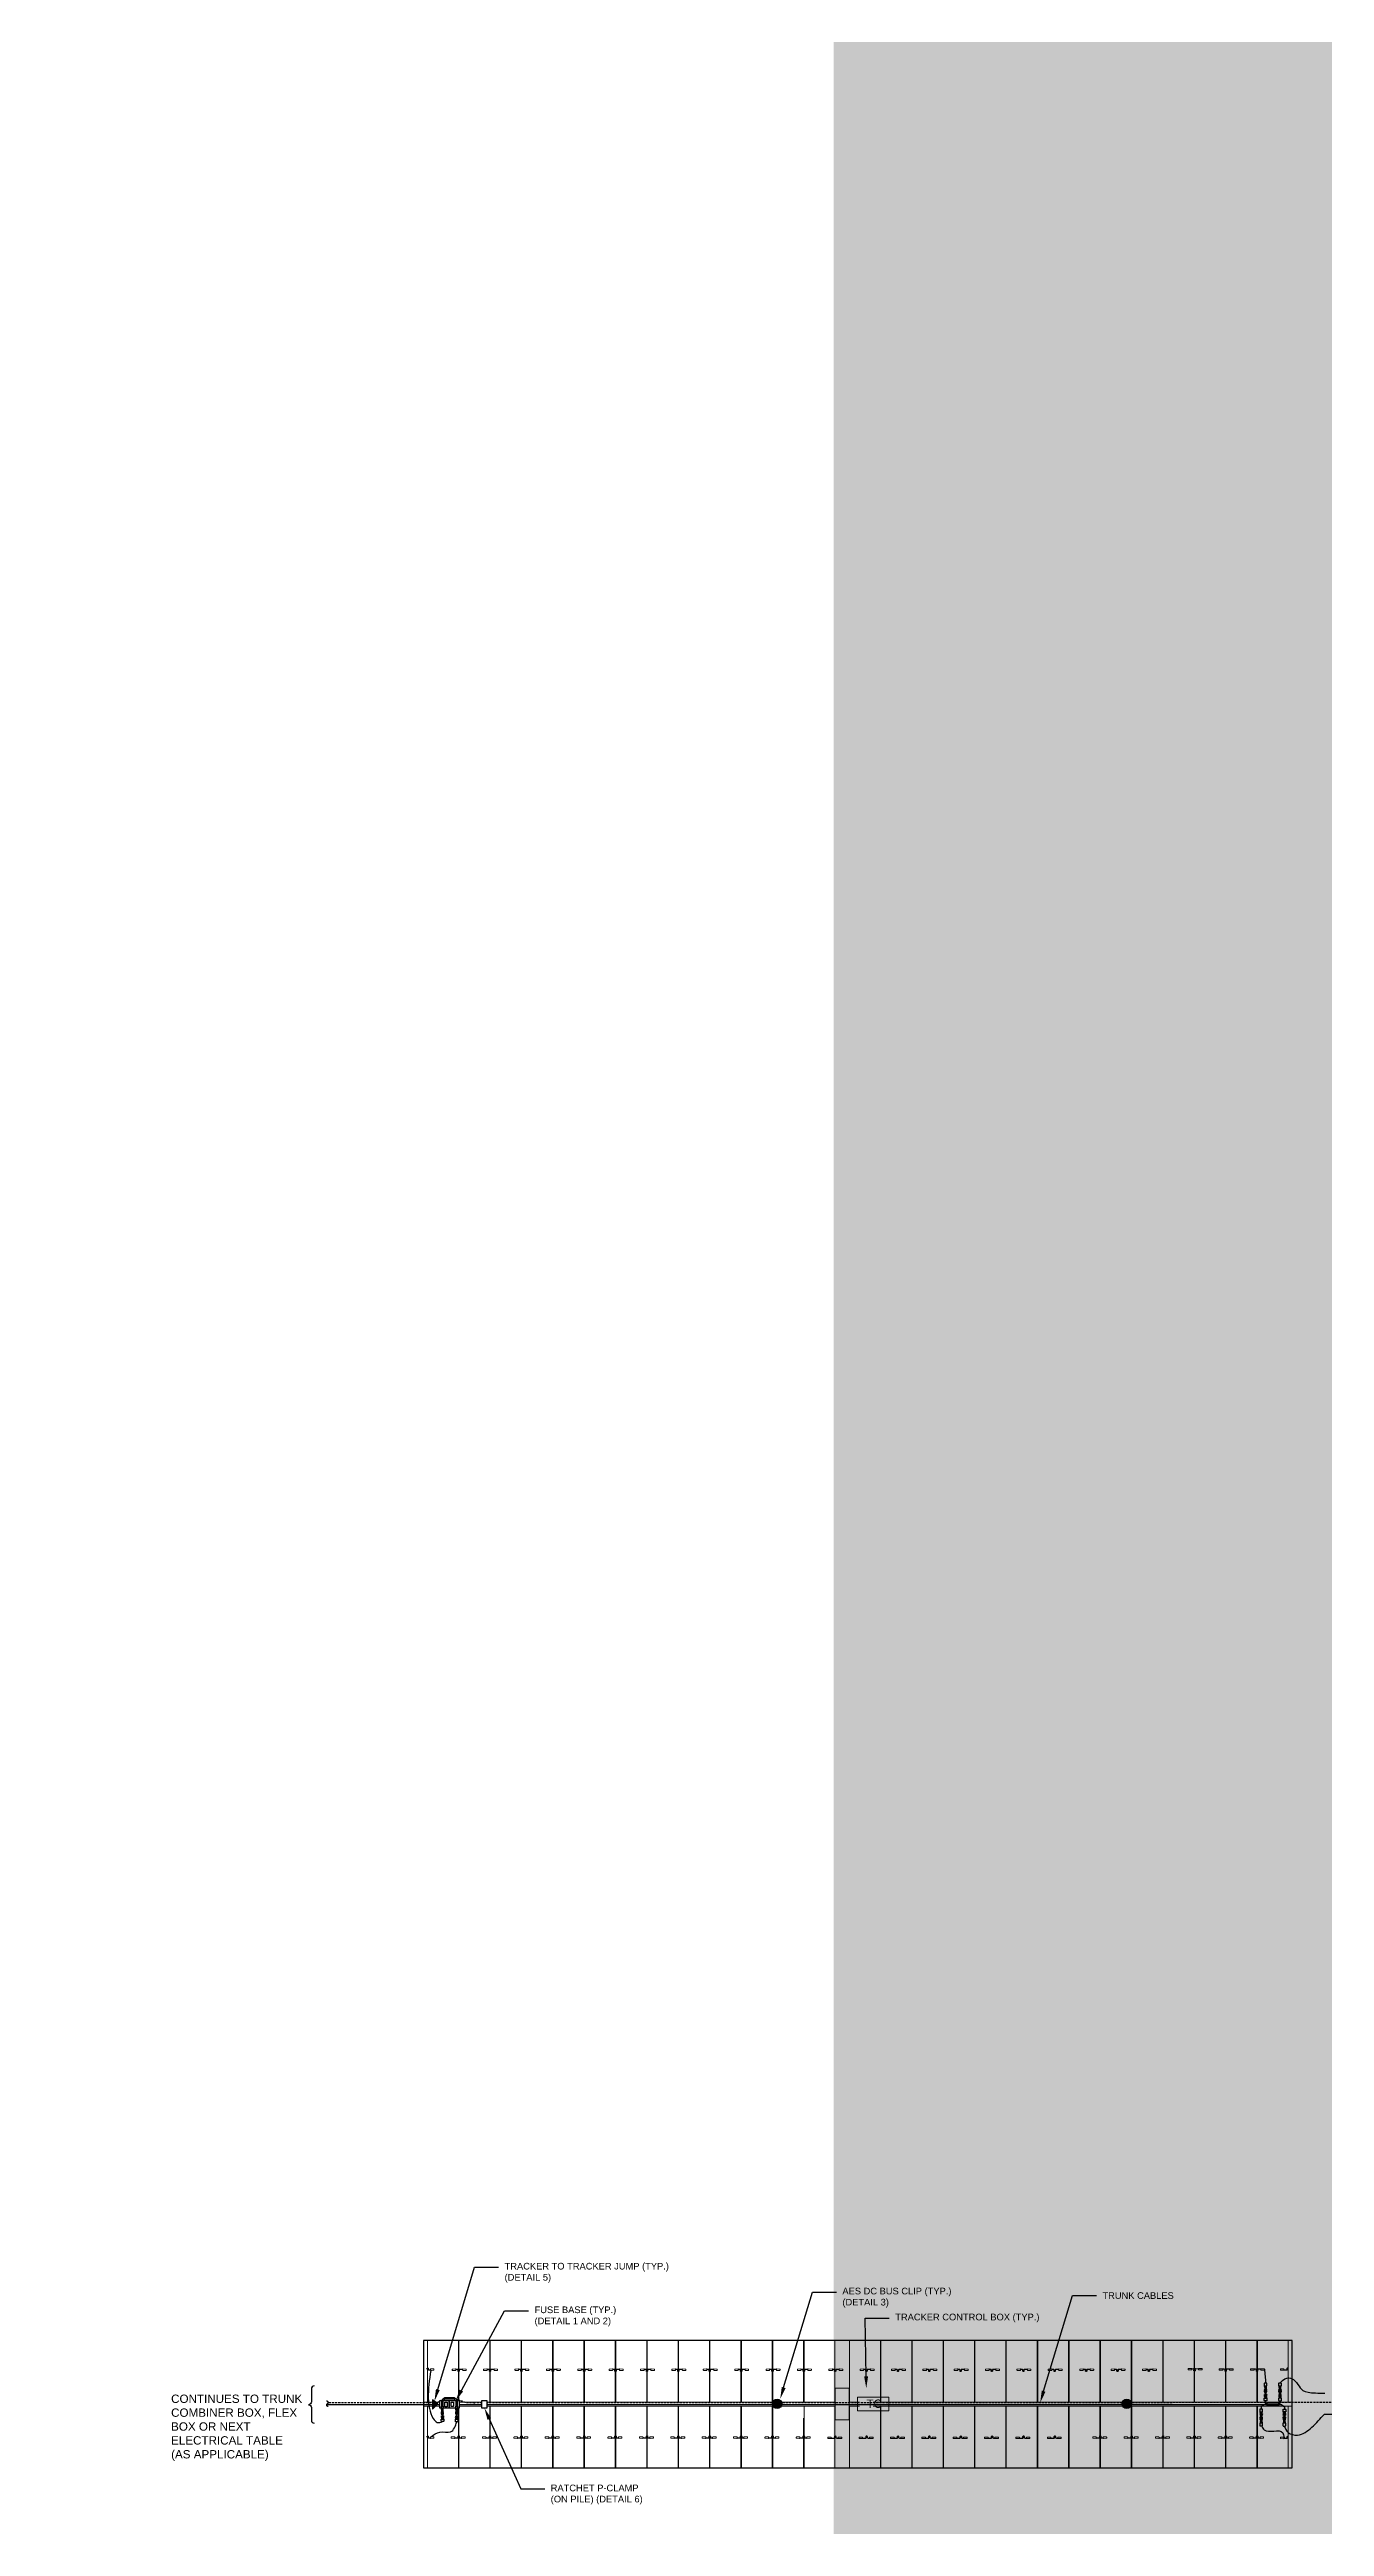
# Model space of a CAD drawing. Header units: feet. Extents: x -13743 to 68376, y -48 to 67763.
# Drawn here: x -343.3 to -190.2, y 63198.5 to 63496 of the extents above; entities that cross this region are included whole.
import ezdxf
from ezdxf import colors
from ezdxf.entities.mleader import LeaderData, LeaderLine
from ezdxf.enums import TextEntityAlignment as Align
from ezdxf.math import Vec2, Vec3

# ---------------------------------------------------------------- set-up
doc = ezdxf.new("R2018")
doc.units = ezdxf.units.FT
doc.header["$MEASUREMENT"] = 0
doc.set_wipeout_variables(frame=1)
doc.linetypes.add('ACAD-x100644055pbs01-civil$0${ Chain Double-Dash }', pattern=[0])
doc.linetypes.add('HIDDEN', pattern=[0.375, 0.25, -0.125])
for name, color, linetype in [('@2x27 Tracker LR5', 5, 'Continuous'), ('E-CABL-HARN', 6, 'HIDDEN'), ('E-CABL-HARN-NEG', 3, 'Continuous'), ('E-EQPM-HRDW', 16, 'Continuous'), ('E-HARN-COMP', 8, 'Continuous'), ('E-TRNK-CABL-NEG', 6, 'HIDDEN'), ('E-TRUNK-CABLE-POS', 6, 'HIDDEN'), ('E-WIRING DETAILS', 7, 'Continuous'), ('G-ANNO-TEXT', 1, 'Continuous'), ('G-TEXT', 7, 'Continuous'), ('PDF_Ediciones', 1, 'Continuous'), ('XREF', 7, 'Continuous')]:
    doc.layers.add(name, color=color, linetype=linetype)
for name, color, linetype, lineweight in [('E-MODULE', 253, 'Continuous', 0), ('E-TRACER-EQMPT', 252, 'Continuous', 0), ('E-TRACKER MOTOR', 252, 'Continuous', 0)]:
    doc.layers.add(name, color=color, linetype=linetype, lineweight=lineweight)
doc.styles.add('NEI-A', font='arial.ttf')
doc.styles.get("Standard").update_dxf_attribs({"font": 'arial.ttf'})

# ---------------------------------------------------------------- blocks, each defined once
blk = doc.blocks.new('DETAIL_TITLE')
at = {"style": 'NEI-A', "flags": 8}
blk.add_attdef('#', text='', height=0.2, dxfattribs=at).set_placement((0.5922, -0.5109), align=Align.MIDDLE_CENTER)
at = {"lineweight": 30, "flags": 104}
blk.add_attdef('DETAIL_TITLE', text='', height=0.2, dxfattribs=at).set_placement((0.9099, -0.5251), align=Align.BOTTOM_LEFT)
at = {"style": 'NEI-A'}
for tag, p in [('SCALE:', (0.9386, -0.7379)), ('1"_=_', (1.5474, -0.7379))]:
    blk.add_attdef(tag, text='', height=0.1, dxfattribs=at).set_placement(p, align=Align.BOTTOM_LEFT)
blk = doc.blocks.new('CLIP')
blk.add_lwpolyline([(-0.09, 0.1), (0.05, 0.1), (0.05, -0.02), (-0.09, -0.02)], close=True)
at = {"layer": 'PDF_Ediciones', "lineweight": 0}
for points in [[(-0.9, -0.15, -0.414213), (-0.93, -0.12), (-0.93, -0.04, -0.414213), (-0.89, 0), (-0.53, 0, -0.414213), (-0.5, -0.04), (-0.5, -0.12, -0.414213), (-0.53, -0.17), (-0.9, -0.15)], [(0.71, -0.15, 0.414213), (0.75, -0.12), (0.75, -0.04, 0.414213), (0.72, 0), (0.35, 0, 0.414213), (0.32, -0.04), (0.32, -0.12, 0.414213), (0.35, -0.17), (0.71, -0.15)]]:
    blk.add_lwpolyline(points, format="xyb", dxfattribs=at)
at = {"layer": 'XREF', "flags": 128}
blk.add_lwpolyline([(-0.51, -0.1), (-0.18, -0.12, 0.486695), (-0.07, -0.03), (-0.07, 0.11, -0.78238), (0.02, 0.12), (0.02, -0.03, 0.37874), (0.16, -0.11), (0.33, -0.1)], format="xyb", dxfattribs=at)
blk = doc.blocks.new('Injected piece wire support')
h = blk.add_hatch(color=256)
h.dxf.hatch_style = 1
h.paths.add_polyline_path([(0, 0.57), (0, -0.57), (0.64, 0.07)])
at = {"layer": 'E-EQPM-HRDW', "flags": 128}
blk.add_lwpolyline([(0.64, 0.07), (0, 0.57), (0, -0.57)], close=True, dxfattribs=at)
blk = doc.blocks.new('AES Clamp')
h = blk.add_hatch(color=256)
h.dxf.hatch_style = 1
h.paths.add_polyline_path([(-0.56, 0, 1), (0.56, 0, 1)])
at = {"layer": 'E-WIRING DETAILS'}
blk.add_circle((0, 0), 0.564, dxfattribs=at)
blk = doc.blocks.new('Fuse Base')
blk.add_wipeout([(-1.12, 0.46), (1.21, 0.47), (1.21, -0.46), (-1.12, -0.46)])
at = {"layer": 'E-HARN-COMP'}
for points in [[(-1.12, 0.46), (0, 0.46), (0, -0.46), (-1.12, -0.46)], [(-0.52, 0.27), (-0.23, 0.27), (-0.23, -0.27), (-0.52, -0.27)], [(0, 0.46), (1.21, 0.47), (1.21, -0.46), (0, -0.46)], [(0.25, 0.26), (0.51, 0.26), (0.51, -0.26), (0.25, -0.26)]]:
    blk.add_lwpolyline(points, close=True, dxfattribs=at)
blk = doc.blocks.new('drop')
at = {"layer": 'E-HARN-COMP'}
blk.add_line((-0.9, 0.35), (0.9, 0.35), dxfattribs=at)
for points in [[(-0.9, 0.41, 0.38464), (-1.28, 0.11), (-1.28, -0.18)], [(0.89, 0.41, -0.38464), (1.27, 0.11), (1.27, -0.18)]]:
    blk.add_lwpolyline(points, format="xyb", dxfattribs=at)
blk.add_lwpolyline([(-0.9, 0.54), (0.9, 0.54), (0.9, 0), (-0.9, 0)], close=True, dxfattribs=at)
blk = doc.blocks.new('A$C084F4888')
at = {"layer": 'E-HARN-COMP'}
for p, q in [((0.52, 0.02, 0.01), (0.41, 0.02, 0.01)), ((0.54, 0.02, 0.01), (0.57, 0.02, 0.01)), ((0.52, -0.02, 0.01), (0.41, -0.02, 0.01)), ((0.54, -0.02, 0.01), (0.57, -0.02, 0.01))]:
    blk.add_line(p, q, dxfattribs=at)
for points, elevation in [([(0.2, -0.1), (0.2, -0.09), (0.2, 0.09), (0.2, 0.1), (0.03, 0.1), (0.01, 0.09), (0, 0.09), (0, 0.07), (0, 0.03), (0, -0.01), (0, -0.07), (0, -0.09), (0.03, -0.1), (0.2, -0.1)], -0.01), ([(0.2, 0.07), (0.2, 0.06), (0.2, 0.06), (0.2, 0.06), (0.2, 0.06), (0.2, 0.06), (0.21, 0.06), (0.21, 0.07), (0.21, 0.07), (0.22, 0.06), (0.22, 0.06), (0.22, 0.06)], 0.05), ([(0.27, 0.08), (0.27, -0.08), (0.28, -0.07), (0.28, -0.06), (0.28, -0.06), (0.29, -0.06), (0.31, -0.05), (0.32, -0.05), (0.33, -0.05), (0.35, -0.1), (0.35, -0.1), (0.35, 0.1), (0.35, 0.1), (0.33, 0.05), (0.32, 0.05), (0.31, 0.05), (0.29, 0.06), (0.28, 0.06), (0.28, 0.06), (0.28, 0.07), (0.27, 0.08)], 0), ([(0.35, 0.09), (0.37, 0.09)], 0), ([(0.47, 0.06), (0.47, 0.06), (0.46, 0.07), (0.45, 0.08), (0.43, 0.08), (0.43, 0.07), (0.37, 0.07), (0.37, 0.07), (0.37, 0.1), (0.37, 0.1), (0.37, -0.1), (0.37, -0.1), (0.37, -0.07), (0.37, -0.07), (0.43, -0.07), (0.43, -0.08), (0.45, -0.08), (0.46, -0.07), (0.47, -0.06), (0.47, -0.06), (0.46, -0.06), (0.37, -0.06), (0.37, -0.05), (0.37, -0.04), (0.37, -0.04), (0.37, 0.04), (0.37, 0.04), (0.37, 0.05), (0.37, 0.06)], 0.03), ([(0.37, 0.06), (0.46, 0.06), (0.47, 0.06)], 0.03), ([(0.2, -0.07), (0.2, -0.07), (0.2, -0.07), (0.21, -0.06), (0.21, -0.06), (0.22, -0.07), (0.22, -0.07), (0.22, -0.06), (0.22, -0.06)], 0.01), ([(0.35, -0.09), (0.37, -0.09)], 0)]:
    blk.add_lwpolyline(points, dxfattribs=dict(at, elevation=elevation))
for points in [[(0.27, 0.08), (0.26, 0.07), (0.26, 0.07), (0.26, 0.06), (0.25, 0.06), (0.25, 0.06), (0.23, 0.06), (0.23, 0.06), (0.23, 0.06), (0.22, 0.06), (0.22, 0.06), (0.22, 0.05), (0.22, 0.05), (0.22, 0.05), (0.23, 0.04), (0.26, 0.04), (0.26, 0.05), (0.26, 0.05), (0.26, 0.07)], [(0.37, 0.04), (0.38, 0.04)], [(0.38, -0.04), (0.38, 0.04), (0.38, 0.04), (0.38, -0.04), (0.38, -0.04)], [(0.38, 0.04), (0.39, 0.03), (0.39, -0.03), (0.38, -0.04), (0.38, 0.04), (0.38, 0.04)], [(0.4, 0.04), (0.4, 0.04), (0.39, 0.03), (0.39, -0.03), (0.4, -0.04), (0.4, 0.04)], [(0.39, 0.03), (0.39, 0.03)], [(0.4, 0.04), (0.41, 0.04), (0.41, 0.04), (0.41, 0.03), (0.41, 0.03), (0.57, 0.03), (0.57, 0.03), (0.57, 0.02), (0.57, -0.02), (0.57, -0.03), (0.57, -0.03), (0.41, -0.03), (0.41, -0.04), (0.41, -0.04), (0.4, -0.04), (0.4, -0.04), (0.4, 0.04)], [(0.4, 0.04), (0.4, 0.04), (0.4, -0.04), (0.4, -0.04), (0.4, 0.04)], [(0.4, 0.04), (0.4, 0.04)], [(0.54, 0.02), (0.54, 0.02), (0.54, -0.02), (0.54, -0.02), (0.54, 0.02)], [(0.57, 0.02), (0.57, 0.02), (0.57, -0.02), (0.57, -0.02)], [(0.27, -0.08), (0.26, -0.07), (0.26, -0.07), (0.26, -0.06), (0.25, -0.06), (0.25, -0.06), (0.23, -0.06), (0.23, -0.06), (0.23, -0.06), (0.22, -0.06), (0.22, -0.06), (0.22, -0.05), (0.22, -0.05), (0.22, -0.05), (0.23, -0.04), (0.26, -0.04), (0.26, -0.05), (0.26, -0.05), (0.26, -0.07)], [(0.37, -0.04), (0.38, -0.04)], [(0.38, -0.04), (0.38, -0.04)], [(0.39, -0.03), (0.39, -0.03)], [(0.4, -0.04), (0.4, -0.04)], [(0.4, -0.04), (0.4, -0.04)]]:
    blk.add_lwpolyline(points, dxfattribs=at)
at = {"layer": 'E-HARN-COMP', "elevation": 0.06}
blk.add_lwpolyline([(0.35, 0.02), (0.3, 0.02), (0.3, -0.02), (0.35, -0.02)], close=True, dxfattribs=at)
at = {"layer": 'E-HARN-COMP'}
blk.add_circle((0.32, 0, 0.05), 0.0136, dxfattribs=at)
blk = doc.blocks.new('A$C2C7A52CE')
at = {"layer": 'E-HARN-COMP'}
for p, q in [((-0.5, 0.09, 0.08), (-0.49, 0.09, 0.08)), ((-0.5, -0.09, 0.08), (-0.49, -0.09, 0.08))]:
    blk.add_line(p, q, dxfattribs=at)
for points, elevation in [([(-0.63, -0.1), (-0.64, -0.1), (-0.64, 0.1), (-0.63, 0.1), (-0.58, 0.1), (-0.57, 0.1), (-0.57, -0.1), (-0.58, -0.1), (-0.63, -0.1)], -0.03), ([(-0.63, 0.03), (-0.63, 0.03), (-0.63, 0.02), (-0.6, 0.02)], 0.08), ([(-0.57, 0.06), (-0.57, 0.06), (-0.52, 0.06), (-0.51, 0.06)], 0.01), ([(-0.51, -0.1), (-0.51, -0.1), (-0.51, 0.1), (-0.51, 0.1), (-0.5, 0.1), (-0.5, -0.1), (-0.51, -0.1)], -0.03), ([(-0.49, 0.1), (-0.49, 0.09), (-0.49, 0.09), (-0.39, 0.06), (-0.28, 0.07), (-0.28, 0.08), (-0.27, 0.08), (-0.27, -0.08), (-0.28, -0.08), (-0.28, -0.08), (-0.39, -0.06), (-0.49, -0.09), (-0.49, -0.1), (-0.49, 0.1)], -0.03), ([(-0.27, -0.08), (-0.27, -0.08), (-0.27, 0.07), (-0.27, 0.08)], -0.03), ([(-0.27, 0.07), (-0.26, 0.07), (-0.25, 0.07), (-0.25, 0.07), (-0.24, 0.07), (-0.24, 0.07), (-0.22, 0.07), (-0.22, 0.07), (-0.22, 0.07), (-0.21, 0.07), (-0.21, 0.07), (-0.2, 0.07), (-0.2, 0.07)], 0.08), ([(0, -0.09), (-0.01, -0.09), (-0.03, -0.1), (-0.14, -0.1), (-0.2, -0.1), (-0.2, -0.09), (-0.2, 0.09), (-0.2, 0.1), (-0.14, 0.1), (-0.03, 0.1), (-0.01, 0.09), (0, 0.09), (0, 0.06), (0, 0), (0, -0.07), (0, -0.09)], -0.02), ([(-0.63, -0.03), (-0.63, -0.03), (-0.63, -0.02), (-0.6, -0.02)], 0.08), ([(-0.57, -0.06), (-0.57, -0.06), (-0.52, -0.06), (-0.51, -0.06)], 0.01), ([(-0.27, -0.07), (-0.26, -0.06), (-0.25, -0.06), (-0.25, -0.07), (-0.24, -0.07), (-0.24, -0.07), (-0.23, -0.07), (-0.22, -0.07), (-0.22, -0.07), (-0.22, -0.07), (-0.22, -0.07), (-0.21, -0.07), (-0.21, -0.07), (-0.2, -0.07), (-0.2, -0.07)], -0.04)]:
    blk.add_lwpolyline(points, dxfattribs=dict(at, elevation=elevation))
for points in [[(-0.59, 0.02), (-0.43, 0.02)], [(-0.43, 0.02), (-0.43, -0.02)], [(-0.59, -0.02), (-0.43, -0.02)]]:
    blk.add_lwpolyline(points, dxfattribs=at)
blk = doc.blocks.new('RACHET CLAMP')
blk.add_wipeout([(-0.29, 0.92), (0.29, 0.92), (0.29, 0), (-0.29, 0)])
at = {"layer": 'E-HARN-COMP'}
blk.add_lwpolyline([(-0.29, 0.92), (0.29, 0.92), (0.29, 0), (-0.29, 0)], close=True, dxfattribs=at)
blk = doc.blocks.new('end break')
at = {"color": 0}
for centre, major_axis in [((0.02, 0.06), (-0.0162, -0.0604)), ((-0.02, -0.06), (0.0162, 0.0604))]:
    blk.add_ellipse(centre, major_axis=major_axis, ratio=0.75, start_param=3.141593, end_param=6.283185, dxfattribs=at)
blk = doc.blocks.new('E-100-18')
for points in [[(-0.0625, -0.15625), (0.0625, -0.15625), (0.0625, 0.15625), (-0.0625, 0.15625), (-0.0625, -0.15625)], [(-0.0625, 0.09375), (0.0625, 0.09375)], [(-0.0625, -0.09375), (0.0625, -0.09375)]]:
    blk.add_lwpolyline(points)
blk = doc.blocks.new('CIP 1 HALF')
blk.add_lwpolyline([(98.4, 120.87), (98.47, 120.87), (98.47, 120.75), (98.4, 120.75)], close=True)
at = {"layer": 'PDF_Ediciones', "lineweight": 0}
blk.add_lwpolyline([(97.59, 120.62, -0.414213), (97.57, 120.65), (97.57, 120.73, -0.414213), (97.6, 120.77), (97.96, 120.77, -0.414213), (97.99, 120.73), (97.99, 120.65, -0.414213), (97.96, 120.6), (97.59, 120.62)], format="xyb", dxfattribs=at)
at = {"layer": 'XREF', "flags": 128}
blk.add_lwpolyline([(97.98, 120.67), (98.31, 120.65, 0.486695), (98.43, 120.74), (98.43, 120.88, -0.359525), (98.47, 120.92, -0.344708)], format="xyb", dxfattribs=at)

msp = doc.modelspace()

# ---------------------------------------------------------------- linework, layer by layer
for points in [[(-297.97, 63217.53), (-297.84, 63217.53), (-297.84, 63217.41), (-297.97, 63217.41)], [(-297.97, 63209.37), (-297.84, 63209.37), (-297.84, 63209.25), (-297.97, 63209.25)]]:
    msp.add_lwpolyline(points, close=True)
at = {"layer": '@2x27 Tracker LR5', "color": 1}
msp.add_lwpolyline([(-194.03, 63205.57), (-194.03, 63220.86), (-298.41, 63220.86), (-298.41, 63205.57), (-194.03, 63205.57)], dxfattribs=at)
at = {"layer": 'E-CABL-HARN-NEG'}
msp.add_lwpolyline([(-86.88, 63211.77), (-86.88, 63211.98), (-190.2, 63211.98)], dxfattribs=at)
for points in [[(-297.53, 63217.26), (-297.83, 63213.9, 0.07), (-297.22, 63211.48, 0.11), (-296.77, 63211.02, 0.15), (-296.11, 63211.11, -0.04)], [(-195, 63210.57, 0.12), (-194.52, 63209.81), (-193.42, 63209.49, 0.09), (-191.69, 63210.43, 0.17), (-190.2, 63211.98)]]:
    msp.add_spline(points, degree=3, dxfattribs=at)
for points, end_tangent in [([(-197.37, 63217.41), (-197.24, 63215.74, 0.01)], (0.55098, -0.834518)), ([(-297.49, 63209.27), (-296.45, 63209.86, 0.11), (-295.15, 63209.88, 0.11), (-294.39, 63211.1, -0.09)], (0.009936, 0.999951)), ([(-197.71, 63210.59, -0.03), (-197.41, 63210.12, 0.14), (-195.19, 63209.77, 0.24), (-195.03, 63209.22, 0.14)], (-0.057691, -0.998335))]:
    msp.add_spline(points, degree=3, dxfattribs=dict(at, end_tangent=end_tangent))
msp.add_open_spline([(-195.5, 63215.75, 0.01), (-194.69, 63216.68, -0.03), (-192.92, 63215.66, 0.07), (-193.35, 63214.6, 0.24), (-190.89, 63214.53, 0.06), (-190.14, 63214.52)], degree=3, knots=[0, 0, 0, 0, 2.145922, 6.586726, 8.546625, 8.546625, 8.546625, 8.546625], dxfattribs=at)
at = {"layer": 'E-HARN-COMP'}
msp.add_line((-195.7, 63213.11, 0.12), (-197.05, 63213.11, 0.12), dxfattribs=at)
for points, elevation in [([(-197.05, 63213.11, 0.344289), (-197.77, 63212.87), (-197.77, 63212.62)], 0.25), ([(-197.05, 63213.17, -0.38464), (-197.24, 63213.32), (-197.24, 63213.61)], -0.12), ([(-195.7, 63213.11, -0.344289), (-194.98, 63212.87), (-194.98, 63212.62)], 0.12)]:
    msp.add_lwpolyline(points, format="xyb", dxfattribs=dict(at, elevation=elevation))
msp.add_lwpolyline([(-195.7, 63212.97), (-197.05, 63212.97), (-197.05, 63213.38), (-195.7, 63213.38)], close=True, dxfattribs=at)
msp.add_lwpolyline([(-195.7, 63213.17, 0.38464), (-195.51, 63213.32), (-195.51, 63213.61)], format="xyb", dxfattribs=at)
at = {"layer": 'E-MODULE'}
for points in [[(-294.21, 63213.46), (-294.21, 63220.86), (-297.92, 63220.86), (-297.92, 63213.46), (-294.21, 63213.46)], [(-290.44, 63213.46), (-290.44, 63220.86), (-294.15, 63220.86), (-294.15, 63213.46), (-290.44, 63213.46)], [(-286.67, 63213.46), (-286.67, 63220.86), (-290.38, 63220.86), (-290.38, 63213.46), (-286.67, 63213.46)], [(-282.9, 63213.46), (-282.9, 63220.86), (-286.61, 63220.86), (-286.61, 63213.46), (-282.9, 63213.46)], [(-279.13, 63213.46), (-279.13, 63220.86), (-282.84, 63220.86), (-282.84, 63213.46), (-279.13, 63213.46)], [(-275.36, 63213.46), (-275.36, 63220.86), (-279.07, 63220.86), (-279.07, 63213.46), (-275.36, 63213.46)], [(-271.59, 63213.46), (-271.59, 63220.86), (-275.3, 63220.86), (-275.3, 63213.46), (-271.59, 63213.46)], [(-267.82, 63213.46), (-267.82, 63220.86), (-271.53, 63220.86), (-271.53, 63213.46), (-267.82, 63213.46)], [(-264.05, 63213.46), (-264.05, 63220.86), (-267.76, 63220.86), (-267.76, 63213.46), (-264.05, 63213.46)], [(-260.28, 63213.46), (-260.28, 63220.86), (-263.99, 63220.86), (-263.99, 63213.46), (-260.28, 63213.46)], [(-256.51, 63213.46), (-256.51, 63220.86), (-260.22, 63220.86), (-260.22, 63213.46), (-256.51, 63213.46)], [(-252.74, 63213.46), (-252.74, 63220.86), (-256.45, 63220.86), (-256.45, 63213.46), (-255.5, 63213.46)], [(-248.97, 63213.46), (-248.97, 63220.86), (-252.68, 63220.86), (-252.68, 63213.46), (-248.97, 63213.46)], [(-243.52, 63213.46), (-243.52, 63220.86), (-247.23, 63220.86), (-247.23, 63213.46), (-246.03, 63213.46)], [(-239.75, 63213.46), (-239.75, 63220.86), (-243.46, 63220.86), (-243.46, 63213.46), (-239.75, 63213.46)], [(-235.98, 63213.46), (-235.98, 63220.86), (-239.7, 63220.86), (-239.7, 63213.46), (-235.98, 63213.46)], [(-232.21, 63213.46), (-232.21, 63220.86), (-235.93, 63220.86), (-235.93, 63213.46), (-232.21, 63213.46)], [(-228.45, 63213.46), (-228.45, 63220.86), (-232.16, 63220.86), (-232.16, 63213.46), (-228.45, 63213.46)], [(-224.68, 63213.46), (-224.68, 63220.86), (-228.39, 63220.86), (-228.39, 63213.46), (-224.68, 63213.46)], [(-220.91, 63213.46), (-220.91, 63220.86), (-224.62, 63220.86), (-224.62, 63213.46), (-220.91, 63213.46)], [(-217.14, 63213.46), (-217.14, 63220.86), (-220.85, 63220.86), (-220.85, 63213.46), (-217.14, 63213.46)], [(-213.37, 63213.46), (-213.37, 63220.86), (-217.08, 63220.86), (-217.08, 63213.46), (-213.37, 63213.46)], [(-209.6, 63213.46), (-209.6, 63220.86), (-213.31, 63220.86), (-213.31, 63213.46), (-209.6, 63213.46)], [(-205.83, 63213.46), (-205.83, 63220.86), (-209.54, 63220.86), (-209.54, 63213.46), (-205.83, 63213.46)], [(-202.06, 63213.46), (-202.06, 63220.86), (-205.77, 63220.86), (-205.77, 63213.46), (-202.06, 63213.46)], [(-198.29, 63213.46), (-198.29, 63220.86), (-202, 63220.86), (-202, 63213.46), (-198.29, 63213.46)], [(-194.52, 63213.46), (-194.52, 63220.86), (-198.23, 63220.86), (-198.23, 63213.46), (-194.52, 63213.46)], [(-294.21, 63205.57), (-294.21, 63212.97), (-297.92, 63212.97), (-297.92, 63205.57), (-294.21, 63205.57)], [(-290.44, 63205.57), (-290.44, 63212.97), (-294.15, 63212.97), (-294.15, 63205.57), (-290.44, 63205.57)], [(-286.67, 63205.57), (-286.67, 63212.97), (-290.38, 63212.97), (-290.38, 63205.57), (-286.67, 63205.57)], [(-282.9, 63205.57), (-282.9, 63212.97), (-286.61, 63212.97), (-286.61, 63205.57), (-282.9, 63205.57)], [(-279.13, 63205.57), (-279.13, 63212.97), (-282.84, 63212.97), (-282.84, 63205.57), (-279.13, 63205.57)], [(-275.36, 63205.57), (-275.36, 63212.97), (-279.07, 63212.97), (-279.07, 63205.57), (-275.36, 63205.57)], [(-271.59, 63205.57), (-271.59, 63212.97), (-275.3, 63212.97), (-275.3, 63205.57), (-271.59, 63205.57)], [(-267.82, 63205.57), (-267.82, 63212.97), (-271.53, 63212.97), (-271.53, 63205.57), (-267.82, 63205.57)], [(-264.05, 63205.57), (-264.05, 63212.97), (-267.76, 63212.97), (-267.76, 63205.57), (-264.05, 63205.57)], [(-260.28, 63205.57), (-260.28, 63212.97), (-263.99, 63212.97), (-263.99, 63205.57), (-260.28, 63205.57)], [(-256.51, 63205.57), (-256.51, 63212.97), (-260.22, 63212.97), (-260.22, 63205.57), (-256.51, 63205.57)], [(-255.5, 63212.97), (-256.45, 63212.97), (-256.45, 63205.57), (-252.74, 63205.57)], [(-248.97, 63205.57), (-248.97, 63212.97), (-252.68, 63212.97), (-252.68, 63205.57), (-248.97, 63205.57)], [(-246.03, 63212.97), (-247.23, 63212.97), (-247.23, 63205.57), (-243.52, 63205.57)], [(-244.39, 63213.46), (-243.52, 63213.46)], [(-243.52, 63205.57), (-243.52, 63212.97), (-244.39, 63212.97)], [(-239.75, 63205.57), (-239.75, 63212.97), (-243.46, 63212.97), (-243.46, 63205.57), (-239.75, 63205.57)], [(-235.98, 63205.57), (-235.98, 63212.97), (-239.7, 63212.97), (-239.7, 63205.57), (-235.98, 63205.57)], [(-232.21, 63205.57), (-232.21, 63212.97), (-235.93, 63212.97), (-235.93, 63205.57), (-232.21, 63205.57)], [(-228.45, 63205.57), (-228.45, 63212.97), (-232.16, 63212.97), (-232.16, 63205.57), (-228.45, 63205.57)], [(-224.68, 63205.57), (-224.68, 63212.97), (-228.39, 63212.97), (-228.39, 63205.57), (-224.68, 63205.57)], [(-220.91, 63205.57), (-220.91, 63212.97), (-224.62, 63212.97), (-224.62, 63205.57), (-220.91, 63205.57)], [(-217.14, 63205.57), (-217.14, 63212.97), (-220.85, 63212.97), (-220.85, 63205.57), (-217.14, 63205.57)], [(-213.37, 63205.57), (-213.37, 63212.97), (-217.08, 63212.97), (-217.08, 63205.57), (-213.37, 63205.57)], [(-209.6, 63205.57), (-209.6, 63212.97), (-213.31, 63212.97), (-213.31, 63205.57), (-209.6, 63205.57)], [(-205.83, 63205.57), (-205.83, 63212.97), (-209.54, 63212.97), (-209.54, 63205.57), (-205.83, 63205.57)], [(-202.06, 63205.57), (-202.06, 63212.97), (-205.77, 63212.97), (-205.77, 63205.57), (-202.06, 63205.57)], [(-198.29, 63205.57), (-198.29, 63212.97), (-202, 63212.97), (-202, 63205.57), (-198.29, 63205.57)], [(-194.52, 63205.57), (-194.52, 63212.97), (-198.23, 63212.97), (-198.23, 63205.57), (-194.52, 63205.57)], [(-252.74, 63205.57), (-252.74, 63211.53)]]:
    msp.add_lwpolyline(points, dxfattribs=at)
at = {"layer": 'E-TRACER-EQMPT'}
for points in [[(-297.92, 63212.97), (-298.41, 63212.97), (-298.41, 63213.46), (-248.98, 63213.46)], [(-248.98, 63212.97), (-297.92, 63212.97)], [(-247.28, 63213.46), (-246.03, 63213.46)], [(-246.03, 63212.97), (-247.28, 63212.97)], [(-244.39, 63213.46), (-194.52, 63213.46), (-194.03, 63213.46), (-194.03, 63212.97), (-244.39, 63212.97)]]:
    msp.add_lwpolyline(points, dxfattribs=at)
at = {"layer": 'E-TRACKER MOTOR'}
for points in [[(-248.93, 63211.32), (-248.93, 63215.11), (-247.28, 63215.11), (-247.28, 63211.32)], [(-246.28, 63214.04), (-242.5, 63214.04), (-242.5, 63212.39), (-246.28, 63212.39)]]:
    msp.add_lwpolyline(points, close=True, dxfattribs=at)
at = {"layer": 'E-TRNK-CABL-NEG', "linetype": 'ACAD-x100644055pbs01-civil$0${ Chain Double-Dash }'}
msp.add_line((-195.3, 63213.11, 0.12), (-310.02, 63213.14, -0.1), dxfattribs=at)
at = {"layer": 'E-TRUNK-CABLE-POS'}
for p, q in [((-296.76, 63213.36, -0.09), (-309.86, 63213.35, -0.1)), ((-189.38, 63213.39, -0.04), (-292.16, 63213.36, -0.09))]:
    msp.add_line(p, q, dxfattribs=at)
at = {"layer": 'G-TEXT', "elevation": 0, "flags": 128}
msp.add_lwpolyline([(-311.52, 63215.39), (-311.53, 63215.39, 0.414214), (-311.87, 63215.05), (-311.87, 63213.48, -0.414214), (-312.21, 63213.14), (-312.21, 63213.14), (-312.21, 63213.14, -0.414214), (-311.87, 63212.8), (-311.87, 63211.27, 0.414214), (-311.53, 63210.94), (-311.52, 63210.94)], format="xyb", dxfattribs=at)
at = {"layer": 'PDF_Ediciones', "lineweight": 0}
for points in [[(-297.18, 63217.28, 0.414213), (-297.14, 63217.31), (-297.14, 63217.39, 0.414213), (-297.17, 63217.43), (-297.53, 63217.43, 0.414213), (-297.56, 63217.39), (-297.56, 63217.31, 0.414213), (-297.53, 63217.26), (-297.18, 63217.28)], [(-297.18, 63217.28, 0.414213), (-297.14, 63217.31), (-297.14, 63217.39, 0.414213), (-297.17, 63217.43), (-297.53, 63217.43, 0.414213), (-297.56, 63217.39), (-297.56, 63217.31, 0.414213), (-297.53, 63217.26), (-297.18, 63217.28)], [(-297.18, 63209.12, 0.414213), (-297.14, 63209.15), (-297.14, 63209.23, 0.414213), (-297.17, 63209.27), (-297.53, 63209.27, 0.414213), (-297.56, 63209.23), (-297.56, 63209.15, 0.414213), (-297.53, 63209.1), (-297.18, 63209.12)], [(-297.18, 63209.12, 0.414213), (-297.14, 63209.15), (-297.14, 63209.23, 0.414213), (-297.17, 63209.27), (-297.53, 63209.27, 0.414213), (-297.56, 63209.23), (-297.56, 63209.15, 0.414213), (-297.53, 63209.1), (-297.18, 63209.12)]]:
    msp.add_lwpolyline(points, format="xyb", dxfattribs=at)
at = {"layer": 'XREF', "flags": 128}
for points in [[(-297.91, 63217.58, -0.347123), (-297.87, 63217.55), (-297.87, 63217.4, 0.37874), (-297.72, 63217.31), (-297.56, 63217.33)], [(-297.91, 63217.58, -0.347123), (-297.87, 63217.55), (-297.87, 63217.4, 0.37874), (-297.72, 63217.31), (-297.56, 63217.33)], [(-297.91, 63209.42, -0.347123), (-297.87, 63209.38), (-297.87, 63209.24, 0.37874), (-297.72, 63209.15), (-297.56, 63209.17)]]:
    msp.add_lwpolyline(points, format="xyb", dxfattribs=at)

# ---------------------------------------------------------------- block references
for p in [(-293.03, 63096.67), (-293.03, 63088.46)]:
    msp.add_blockref('CIP 1 HALF', p)
at = {"layer": 'E-CABL-HARN', "color": 4, "linetype": 'Continuous', "xscale": -2.742658024916359, "yscale": 2.742658024916359, "zscale": 2.742658024916359}
msp.add_blockref('end break', (-309.95, 63213.26), dxfattribs=at)
at = {"layer": 'E-HARN-COMP', "yscale": 1.645594825810741, "zscale": 1.645594825810741}
for name, p, xscale, rotation in [('A$C2C7A52CE', (-197.24, 63215.74, 0.05), -1.645594825810741, 270), ('A$C2C7A52CE', (-195.51, 63215.74, 0.05), -1.645594825810741, 270), ('A$C084F4888', (-197.77, 63212.62, 0.25), 1.645594825810741, 270.005111451496), ('A$C084F4888', (-197.24, 63213.61, -0.12), -1.645594825810741, 270), ('A$C084F4888', (-195.51, 63213.61), 1.645594825810741, 89.99999999999999), ('A$C084F4888', (-194.98, 63212.62, 0.12), -1.645594825810741, 90.00511145149599), ('A$C2C7A52CE', (-197.77, 63210.59, 0.01), -1.645594825810741, 90), ('A$C2C7A52CE', (-194.99, 63210.58, 0.16), -1.645594825810741, 90)]:
    msp.add_blockref(name, p, dxfattribs=dict(at, xscale=xscale, rotation=rotation))
at = {"layer": 'G-ANNO-TEXT'}
ref = msp.add_blockref('DETAIL_TITLE', (-460.64, 63776.87), dxfattribs=dict(at, xscale=128.9267043143703, yscale=128.9267043143703, zscale=128.9267043143703))
lines = msp.add_mtext('{\\LDC BLOCK TYPE-1 (3) STRINGS (78) MODULES [580W]}', dxfattribs={"layer": '0', "insert": (-343.33, 63747.84), "char_height": 858.8681, "attachment_point": 1})
ref.add_attrib('DETAIL_TITLE', '', (-343.33, 63747.84)).embed_mtext(lines)
at = {"layer": 'XREF', "rotation": 180}
for p in [(-294.2, 63217.26), (-290.43, 63217.26), (-286.66, 63217.26), (-282.89, 63217.26), (-279.12, 63217.26), (-275.35, 63217.26), (-271.58, 63217.26), (-267.81, 63217.26), (-264.04, 63217.26), (-260.27, 63217.26), (-256.5, 63217.26), (-252.73, 63217.26), (-248.96, 63217.26), (-245.2, 63217.26), (-241.42, 63217.26), (-237.66, 63217.26), (-233.9, 63217.26), (-230.14, 63217.26), (-226.36, 63217.26), (-222.6, 63217.26), (-218.82, 63217.26), (-215.06, 63217.26), (-211.28, 63217.26), (-205.8, 63217.32), (-202.06, 63217.29), (-198.3, 63217.29)]:
    msp.add_blockref('CLIP', p, dxfattribs=at)
at = {"layer": 'XREF'}
for name, p in [('Injected piece wire support', (-297.3, 63213.16)), ('AES Clamp', (-255.92, 63213.25)), ('AES Clamp', (-213.92, 63213.25)), ('CLIP', (-294.15, 63209.27)), ('CLIP', (-290.39, 63209.27)), ('CLIP', (-286.61, 63209.27)), ('CLIP', (-282.85, 63209.27)), ('CLIP', (-279.07, 63209.27)), ('CLIP', (-275.31, 63209.27)), ('CLIP', (-271.53, 63209.27)), ('CLIP', (-267.77, 63209.27)), ('CLIP', (-263.99, 63209.27)), ('CLIP', (-260.23, 63209.27)), ('CLIP', (-256.45, 63209.27)), ('CLIP', (-252.69, 63209.27)), ('CLIP', (-248.91, 63209.24)), ('CLIP', (-245.15, 63209.24)), ('CLIP', (-241.37, 63209.24)), ('CLIP', (-237.61, 63209.24)), ('CLIP', (-233.84, 63209.24)), ('CLIP', (-230.07, 63209.24)), ('CLIP', (-226.3, 63209.24)), ('CLIP', (-222.53, 63209.24)), ('CLIP', (-217.08, 63209.27)), ('CLIP', (-213.31, 63209.27)), ('CLIP', (-209.54, 63209.27)), ('CLIP', (-205.77, 63209.27)), ('CLIP', (-202, 63209.27)), ('CLIP', (-198.23, 63209.27))]:
    msp.add_blockref(name, p, dxfattribs=at)

# ---------------------------------------------------------------- texts
at = {"layer": 'E-TRACKER MOTOR', "insert": (-245.18, 63213.76), "char_height": 1, "attachment_point": 1}
msp.add_mtext_dynamic_manual_height_columns('TC', width=1.5814, gutter_width=9.38, heights=[0], dxfattribs=at)
at = {"layer": 'G-ANNO-TEXT', "insert": (-328.72, 63210.37, 0), "char_height": 1, "width": 17.856, "attachment_point": 4, "style": 'NEI-A'}
msp.add_mtext('CONTINUES TO TRUNK COMBINER BOX, FLEX BOX OR NEXT ELECTRICAL TABLE \\P(AS APPLICABLE)', dxfattribs=at)

# ---------------------------------------------------------------- leaders
at = {"layer": 'G-ANNO-TEXT'}
ml = msp.add_multileader_mtext('Standard', dxfattribs=at)
ml.set_content('TRACKER TO TRACKER JUMP (TYP.)\\P(DETAIL 5)', color=256, style='NEI-A')
ml.set_leader_properties()
ml.build(insert=Vec2(0, 0))
ml.multileader.update_dxf_attribs({"dogleg_length": 0.36, "arrow_head_size": 1.44, "scale": 8})
ctx = ml.context
ctx.base_point, ctx.scale, ctx.char_height, ctx.arrow_head_size, ctx.landing_gap_size, ctx.plane_origin = Vec3(-289.38, 63229.66), 8, 0.8, 1.44, 0.72, Vec3(-299.96, 63214.14)
notes = []
notes.append((ctx, [(0, (1, 1, 0), (-292.26, 63229.66), (1, 0), 2.88, [(0, [(-297.09, 63213.57)], 0, [])])]))
ctx.mtext.insert, ctx.mtext.width, ctx.mtext.defined_height, ctx.mtext.flow_direction = Vec3(-288.66, 63230.18), 21.3912, 4.71, 5
ml = msp.add_multileader_mtext('Standard', dxfattribs=at)
ml.set_content('AES DC BUS CLIP (TYP.)\\P(DETAIL 3)', color=256, style='NEI-A')
ml.set_leader_properties()
ml.build(insert=Vec2(0, 0))
ml.multileader.update_dxf_attribs({"dogleg_length": 0.36, "arrow_head_size": 1.44, "scale": 8})
ctx = ml.context
ctx.base_point, ctx.scale, ctx.char_height, ctx.arrow_head_size, ctx.landing_gap_size, ctx.plane_origin = Vec3(-248.8, 63226.67), 8, 0.8, 1.44, 0.72, Vec3(-259.23, 63214.5)
notes.append((ctx, [(0, (1, 1, 0), (-251.68, 63226.67), (1, 0), 2.88, [(0, [(-255.55, 63213.82)], 0, [])])]))
ctx.mtext.insert, ctx.mtext.width, ctx.mtext.defined_height, ctx.mtext.flow_direction = Vec3(-248.08, 63227.19), 14.848, 1.95, 5
ml = msp.add_multileader_mtext('Standard', dxfattribs=at)
ml.set_content('TRUNK CABLES', color=256, style='NEI-A')
ml.set_leader_properties()
ml.build(insert=Vec2(0, 0))
ml.multileader.update_dxf_attribs({"dogleg_length": 0.36, "arrow_head_size": 1.44, "scale": 8})
ctx = ml.context
ctx.base_point, ctx.scale, ctx.char_height, ctx.arrow_head_size, ctx.landing_gap_size, ctx.plane_origin = Vec3(-217.56, 63226.24), 8, 0.8, 1.44, 0.72, Vec3(-227.99, 63214.07)
notes.append((ctx, [(0, (1, 1, 0), (-220.44, 63226.24), (1, 0), 2.88, [(0, [(-224.32, 63213.39)], 0, [])])]))
ctx.mtext.insert, ctx.mtext.width, ctx.mtext.defined_height, ctx.mtext.flow_direction = Vec3(-216.84, 63226.65), 14.848, 1.95, 5
ml = msp.add_multileader_mtext('Standard', dxfattribs=at)
ml.set_content('TRACKER CONTROL BOX (TYP.)', color=256, style='NEI-A')
ml.set_leader_properties()
ml.build(insert=Vec2(0, 0))
ml.multileader.update_dxf_attribs({"dogleg_length": 0.36, "arrow_head_size": 1.44, "scale": 8})
ctx = ml.context
ctx.base_point, ctx.scale, ctx.char_height, ctx.arrow_head_size, ctx.landing_gap_size, ctx.plane_origin = Vec3(-242.45, 63223.55), 8, 0.8, 1.44, 0.72, Vec3(-245.21, 63215.11)
notes.append((ctx, [(0, (1, 1, 0), (-245.33, 63223.55), (1, 0), 2.88, [(0, [(-245.21, 63215.11)], 0, [])])]))
ctx.mtext.insert, ctx.mtext.width, ctx.mtext.flow_direction = Vec3(-241.73, 63224.07), 12.6342, 5
for ctx, leaders in notes:
    for number, flags, end, landing, length, lines in leaders:
        leader = LeaderData()
        leader.index, (leader.has_last_leader_line, leader.has_dogleg_vector, leader.attachment_direction) = number, flags
        leader.last_leader_point, leader.dogleg_vector, leader.dogleg_length = Vec3(end), Vec3(landing), length
        for number, points, colour, breaks in lines:
            line = LeaderLine()
            line.index, line.vertices, line.color, line.breaks = number, Vec3.list(points), colors.encode_raw_color(colour), breaks
            leader.lines.append(line)
        ctx.leaders.append(leader)

# ---------------------------------------------------------------- next in the draw order: block references
at = {"layer": 'E-HARN-COMP'}
msp.add_blockref('Fuse Base', (-295.32, 63213.17), dxfattribs=at)

# ---------------------------------------------------------------- next in the draw order: block references
at = {"layer": 'E-CABL-HARN-NEG', "xscale": 0.675, "yscale": 0.675, "zscale": 0.675}
msp.add_blockref('drop', (-295.27, 63213.63), dxfattribs=at)
at = {"layer": 'E-HARN-COMP', "xscale": -1.481035343229667, "yscale": 1.481035343229667, "zscale": 1.481035343229667, "rotation": 270}
for name, p in [('A$C2C7A52CE', (-296.14, 63212.97, 0.04)), ('A$C084F4888', (-296.12, 63211.11, -0.03)), ('A$C2C7A52CE', (-294.42, 63212.98, 0.04)), ('A$C084F4888', (-294.41, 63211.1, -0.07))]:
    msp.add_blockref(name, p, dxfattribs=at)
at = {"layer": 'E-HARN-COMP', "xscale": 1.714161265572724, "yscale": 1.714161265572724, "zscale": 1.714161265572724}
for p in [(-296.15, 63213.25), (-294.41, 63213.25)]:
    msp.add_blockref('E-100-18', p, dxfattribs=at)

# ---------------------------------------------------------------- next in the draw order: leaders
at = {"layer": 'G-ANNO-TEXT'}
ml = msp.add_multileader_mtext('Standard', dxfattribs=at)
ml.set_content('FUSE BASE (TYP.)\\P(DETAIL 1 AND 2)', color=256, style='NEI-A')
ml.set_leader_properties()
ml.build(insert=Vec2(0, 0))
ml.multileader.update_dxf_attribs({"dogleg_length": 0.36, "arrow_head_size": 1.44, "scale": 8})
ctx = ml.context
ctx.base_point, ctx.scale, ctx.char_height, ctx.arrow_head_size, ctx.landing_gap_size, ctx.plane_origin = Vec3(-285.78, 63224.42), 8, 0.8, 1.44, 0.72, Vec3(-295.89, 63214.25)
notes = []
notes.append((ctx, [(0, (1, 1, 0), (-288.66, 63224.42), (1, 0), 2.88, [(0, [(-294.54, 63213.58)], 0, [])])]))
ctx.mtext.insert, ctx.mtext.width, ctx.mtext.flow_direction = Vec3(-285.06, 63224.94), 10.5663, 5
for ctx, leaders in notes:
    for number, flags, end, landing, length, lines in leaders:
        leader = LeaderData()
        leader.index, (leader.has_last_leader_line, leader.has_dogleg_vector, leader.attachment_direction) = number, flags
        leader.last_leader_point, leader.dogleg_vector, leader.dogleg_length = Vec3(end), Vec3(landing), length
        for number, points, colour, breaks in lines:
            line = LeaderLine()
            line.index, line.vertices, line.color, line.breaks = number, Vec3.list(points), colors.encode_raw_color(colour), breaks
            leader.lines.append(line)
        ctx.leaders.append(leader)

# ---------------------------------------------------------------- next in the draw order: block references
at = {"layer": 'XREF'}
msp.add_blockref('RACHET CLAMP', (-291.09, 63212.74), dxfattribs=at)

# ---------------------------------------------------------------- next in the draw order: linework, layer by layer
at = {"layer": 'E-TRUNK-CABLE-POS'}
msp.add_open_spline([(-296.76, 63213.36), (-296.48, 63213.58), (-295.88, 63214), (-294.5, 63213.99), (-293.38, 63213.28), (-292.49, 63213.42), (-292.16, 63213.36)], degree=3, knots=[0.041369, 0.041369, 0.041369, 0.041369, 1.082642, 2.291463, 3.888959, 4.87944, 4.87944, 4.87944, 4.87944], dxfattribs=at)

# ---------------------------------------------------------------- next in the draw order: leaders
at = {"layer": 'G-ANNO-TEXT'}
ml = msp.add_multileader_mtext('Standard', dxfattribs=at)
ml.set_content('RATCHET P-CLAMP\\P(ON PILE) (DETAIL 6)', color=256, style='NEI-A')
ml.set_leader_properties()
ml.build(insert=Vec2(0, 0))
ml.multileader.update_dxf_attribs({"dogleg_length": 0.36, "arrow_head_size": 1.44, "scale": 8})
ctx = ml.context
ctx.base_point, ctx.scale, ctx.char_height, ctx.arrow_head_size, ctx.landing_gap_size, ctx.plane_origin = Vec3(-283.84, 63203.02), 8, 0.8, 1.44, 0.72, Vec3(-293.96, 63213.31)
notes = []
notes.append((ctx, [(0, (1, 1, 0), (-286.72, 63203.02), (1, 0), 2.88, [(0, [(-291.09, 63212.74)], 0, [])])]))
ctx.mtext.insert, ctx.mtext.width, ctx.mtext.flow_direction = Vec3(-283.12, 63203.54), 13.2381, 5
for ctx, leaders in notes:
    for number, flags, end, landing, length, lines in leaders:
        leader = LeaderData()
        leader.index, (leader.has_last_leader_line, leader.has_dogleg_vector, leader.attachment_direction) = number, flags
        leader.last_leader_point, leader.dogleg_vector, leader.dogleg_length = Vec3(end), Vec3(landing), length
        for number, points, colour, breaks in lines:
            line = LeaderLine()
            line.index, line.vertices, line.color, line.breaks = number, Vec3.list(points), colors.encode_raw_color(colour), breaks
            leader.lines.append(line)
        ctx.leaders.append(leader)

doc.saveas('drawing.dxf')
